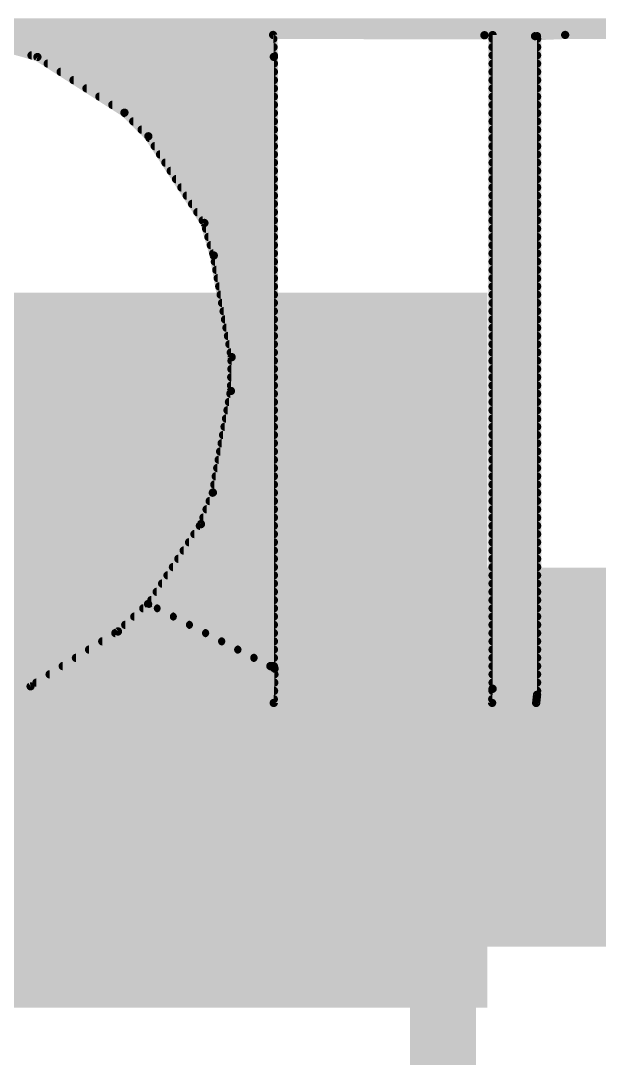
# Model space of a CAD drawing. Extents: x -23 to 84, y -20 to 26.
# Drawn here: x 11.213 to 12.102, y 12.922 to 14.519 of the extents above; entities that cross this region are included whole.
import ezdxf

# ---------------------------------------------------------------- set-up
doc = ezdxf.new("R2010")
doc.units = 0
for name, color, linetype in [('1', 12, 'CONTINUOUS'), ('22', 40, 'CONTINUOUS'), ('51', 53, 'CONTINUOUS')]:
    doc.layers.add(name, color=color, linetype=linetype)

# ---------------------------------------------------------------- blocks, each defined once
blk = doc.blocks.new('RECT')
blk.add_solid([(-0.5, -0.5), (0.5, -0.5), (-0.5, 0.5), (0.5, 0.5)])

msp = doc.modelspace()

# ---------------------------------------------------------------- linework, layer by layer
at = {"layer": '1', "const_width": 0.254}
for points in [[(12.4968, 13.8802), (12.1666, 13.55)], [(11.43, 13.55), (10.7814, 13.55)], [(11.43, 13.55), (12.1666, 13.55)]]:
    msp.add_lwpolyline(points, dxfattribs=at)
at = {"layer": '1', "const_width": 0.127}
for points in [[(11.43, 13.6135, 1), (11.43, 13.4865)], [(11.43, 13.4865, 1), (11.43, 13.6135)], [(12.1217, 13.5949, 1), (12.2115, 13.5051)]]:
    msp.add_lwpolyline(points, format="xyb", dxfattribs=at)
at = {"layer": '22', "const_width": 0.0127}
for points in [[(10.4256, 14.5161), (15.5783, 14.5161)], [(11.0359, 14.5034), (14.8398, 14.5034)], [(11.1088, 14.4907), (11.601, 14.4907)], [(11.9257, 14.4963), (11.6008, 14.4968)], [(11.6008, 14.4968), (11.6019, 14.463)], [(12.0035, 14.4949), (11.9257, 14.4963)], [(11.9382, 13.4906), (11.9382, 14.4965)], [(11.9382, 14.4965), (12.0066, 14.4948)], [(11.9382, 14.4907), (12.0066, 14.4907)], [(12.0498, 14.4968), (12.0035, 14.4949)], [(12.0066, 14.4948), (12.0066, 13.4813)], [(12.3144, 14.4968), (12.0498, 14.4968)], [(11.1817, 14.478), (11.6014, 14.478)], [(11.2384, 14.4628), (11.1882, 14.4769)], [(11.9382, 14.478), (12.0066, 14.478)], [(11.2294, 14.4653), (11.6018, 14.4653)], [(11.3722, 14.3772), (11.2384, 14.4628)], [(11.6019, 14.463), (11.6019, 13.5228)], [(11.9382, 14.4653), (12.0066, 14.4653)], [(11.2543, 14.4526), (11.6019, 14.4526)], [(11.9382, 14.4526), (12.0066, 14.4526)], [(11.2742, 14.4399), (11.6019, 14.4399)], [(11.294, 14.4272), (11.6019, 14.4272)], [(11.9382, 14.4399), (12.0066, 14.4399)], [(11.9382, 14.4272), (12.0066, 14.4272)], [(11.3139, 14.4145), (11.6019, 14.4145)], [(11.9382, 14.4145), (12.0066, 14.4145)], [(11.3337, 14.4018), (11.6019, 14.4018)], [(11.9382, 14.4018), (12.0066, 14.4018)], [(11.3536, 14.3891), (11.6019, 14.3891)], [(11.9382, 14.3891), (12.0066, 14.3891)], [(11.409, 14.3408), (11.3722, 14.3772)], [(11.373, 14.3764), (11.6019, 14.3764)], [(11.3858, 14.3637), (11.6019, 14.3637)], [(11.9382, 14.3764), (12.0066, 14.3764)], [(11.9382, 14.3637), (12.0066, 14.3637)], [(11.3987, 14.351), (11.6019, 14.351)], [(11.9382, 14.351), (12.0066, 14.351)], [(11.4951, 14.2074), (11.409, 14.3408)], [(11.4106, 14.3383), (11.6019, 14.3383)], [(11.9382, 14.3383), (12.0066, 14.3383)], [(11.4188, 14.3256), (11.6019, 14.3256)], [(11.9382, 14.3256), (12.0066, 14.3256)], [(11.427, 14.3129), (11.6019, 14.3129)], [(11.4352, 14.3002), (11.6019, 14.3002)], [(11.9382, 14.3129), (12.0066, 14.3129)], [(11.9382, 14.3002), (12.0066, 14.3002)], [(11.4434, 14.2875), (11.6019, 14.2875)], [(11.9382, 14.2875), (12.0066, 14.2875)], [(11.4516, 14.2748), (11.6019, 14.2748)], [(11.9382, 14.2748), (12.0066, 14.2748)], [(11.4598, 14.2621), (11.6019, 14.2621)], [(11.9382, 14.2621), (12.0066, 14.2621)], [(11.468, 14.2494), (11.6019, 14.2494)], [(11.4762, 14.2367), (11.6019, 14.2367)], [(11.9382, 14.2494), (12.0066, 14.2494)], [(11.9382, 14.2367), (12.0066, 14.2367)], [(11.4844, 14.224), (11.6019, 14.224)], [(11.9382, 14.224), (12.0066, 14.224)], [(11.4926, 14.2113), (11.6019, 14.2113)], [(11.5096, 14.1574), (11.4951, 14.2074)], [(11.9382, 14.2113), (12.0066, 14.2113)], [(11.4977, 14.1986), (11.6019, 14.1986)], [(11.9382, 14.1986), (12.0066, 14.1986)], [(11.5014, 14.1859), (11.6019, 14.1859)], [(11.505, 14.1732), (11.6019, 14.1732)], [(11.9382, 14.1859), (12.0066, 14.1859)], [(11.9382, 14.1732), (12.0066, 14.1732)], [(11.5087, 14.1605), (11.6019, 14.1605)], [(11.5371, 14.001), (11.5096, 14.1574)], [(11.9382, 14.1605), (12.0066, 14.1605)], [(11.5113, 14.1478), (11.6019, 14.1478)], [(11.9382, 14.1478), (12.0066, 14.1478)], [(11.5135, 14.1351), (11.6019, 14.1351)], [(11.9382, 14.1351), (12.0066, 14.1351)], [(11.5157, 14.1224), (11.6019, 14.1224)], [(11.518, 14.1097), (11.6019, 14.1097)], [(11.9382, 14.1224), (12.0066, 14.1224)], [(11.9382, 14.1097), (12.0066, 14.1097)], [(11.5202, 14.097), (11.6019, 14.097)], [(11.9382, 14.097), (12.0066, 14.097)], [(11.5224, 14.0843), (11.6019, 14.0843)], [(11.9382, 14.0843), (12.0066, 14.0843)], [(11.5247, 14.0716), (11.6019, 14.0716)], [(11.5269, 14.0589), (11.6019, 14.0589)], [(11.9382, 14.0716), (12.0066, 14.0716)], [(11.9382, 14.0589), (12.0066, 14.0589)], [(11.5291, 14.0462), (11.6019, 14.0462)], [(11.9382, 14.0462), (12.0066, 14.0462)], [(11.5314, 14.0335), (11.6019, 14.0335)], [(11.9382, 14.0335), (12.0066, 14.0335)], [(11.5336, 14.0208), (11.6019, 14.0208)], [(11.9382, 14.0208), (12.0066, 14.0208)], [(11.5358, 14.0081), (11.6019, 14.0081)], [(11.5359, 13.9489), (11.5371, 14.001)], [(11.5369, 13.9954), (11.6019, 13.9954)], [(11.9382, 14.0081), (12.0066, 14.0081)], [(11.9382, 13.9954), (12.0066, 13.9954)], [(11.5367, 13.9827), (11.6019, 13.9827)], [(11.9382, 13.9827), (12.0066, 13.9827)], [(11.5364, 13.97), (11.6019, 13.97)], [(11.9382, 13.97), (12.0066, 13.97)], [(11.5082, 13.7925), (11.5359, 13.9489)], [(11.5361, 13.9573), (11.6019, 13.9573)], [(11.9382, 13.9573), (12.0066, 13.9573)], [(11.5329, 13.9319), (11.6019, 13.9319)], [(11.5352, 13.9446), (11.6019, 13.9446)], [(11.9382, 13.9446), (12.0066, 13.9446)], [(11.9382, 13.9319), (12.0066, 13.9319)], [(11.5307, 13.9192), (11.6019, 13.9192)], [(11.9382, 13.9192), (12.0066, 13.9192)], [(11.5284, 13.9065), (11.6019, 13.9065)], [(11.9382, 13.9065), (12.0066, 13.9065)], [(11.5262, 13.8938), (11.6019, 13.8938)], [(11.9382, 13.8938), (12.0066, 13.8938)], [(11.5217, 13.8684), (11.6019, 13.8684)], [(11.5239, 13.8811), (11.6019, 13.8811)], [(11.9382, 13.8811), (12.0066, 13.8811)], [(11.9382, 13.8684), (12.0066, 13.8684)], [(11.5194, 13.8557), (11.6019, 13.8557)], [(11.9382, 13.8557), (12.0066, 13.8557)], [(11.5172, 13.843), (11.6019, 13.843)], [(11.9382, 13.843), (12.0066, 13.843)], [(11.5149, 13.8303), (11.6019, 13.8303)], [(11.9382, 13.8303), (12.0066, 13.8303)], [(11.5104, 13.8049), (11.6019, 13.8049)], [(11.5126, 13.8176), (11.6019, 13.8176)], [(11.9382, 13.8176), (12.0066, 13.8176)], [(11.9382, 13.8049), (12.0066, 13.8049)], [(11.4899, 13.744), (11.5082, 13.7925)], [(11.5081, 13.7922), (11.6019, 13.7922)], [(11.9382, 13.7922), (12.0066, 13.7922)], [(11.5033, 13.7795), (11.6019, 13.7795)], [(11.9382, 13.7795), (12.0066, 13.7795)], [(11.4985, 13.7668), (11.6019, 13.7668)], [(11.9382, 13.7668), (12.0066, 13.7668)], [(11.4099, 13.6215), (11.4899, 13.744)], [(11.4882, 13.7414), (11.6019, 13.7414)], [(11.4937, 13.7541), (11.6019, 13.7541)], [(11.9382, 13.7541), (12.0066, 13.7541)], [(11.9382, 13.7414), (12.0066, 13.7414)], [(11.4799, 13.7287), (11.6019, 13.7287)], [(11.9382, 13.7287), (12.0066, 13.7287)], [(11.4716, 13.716), (11.6019, 13.716)], [(11.9382, 13.716), (12.0066, 13.716)], [(11.4633, 13.7033), (11.6019, 13.7033)], [(11.9382, 13.7033), (12.0066, 13.7033)], [(11.4468, 13.6779), (11.6019, 13.6779)], [(11.4551, 13.6906), (11.6019, 13.6906)], [(11.9382, 13.6906), (12.0066, 13.6906)], [(11.9382, 13.6779), (12.0066, 13.6779)], [(11.4385, 13.6652), (11.6019, 13.6652)], [(11.9382, 13.6652), (12.0066, 13.6652)], [(11.4302, 13.6525), (11.6019, 13.6525)], [(11.9382, 13.6525), (12.0066, 13.6525)], [(11.4219, 13.6398), (11.6019, 13.6398)], [(11.9382, 13.6398), (12.0066, 13.6398)], [(11.3623, 13.5788), (11.4085, 13.621)], [(11.4013, 13.6144), (11.4215, 13.6144)], [(11.4085, 13.621), (11.603, 13.5216)], [(11.6019, 13.5228), (11.4099, 13.6215)], [(11.4136, 13.6271), (11.6019, 13.6271)], [(11.4237, 13.6144), (11.6019, 13.6144)], [(11.9382, 13.6271), (12.0066, 13.6271)], [(11.9382, 13.6144), (12.0066, 13.6144)], [(11.3874, 13.6017), (11.4464, 13.6017)], [(11.4484, 13.6017), (11.6019, 13.6017)], [(11.9382, 13.6017), (12.0066, 13.6017)], [(11.3735, 13.589), (11.4712, 13.589)], [(11.4731, 13.589), (11.6019, 13.589)], [(11.9382, 13.589), (12.0066, 13.589)], [(11.2279, 13.4944), (11.3623, 13.5788)], [(11.3583, 13.5763), (11.4961, 13.5763)], [(11.4978, 13.5763), (11.6019, 13.5763)], [(11.9382, 13.5763), (12.0066, 13.5763)], [(11.3179, 13.5509), (11.5458, 13.5509)], [(11.3381, 13.5636), (11.5209, 13.5636)], [(11.5225, 13.5636), (11.6019, 13.5636)], [(11.5472, 13.5509), (11.6019, 13.5509)], [(11.9382, 13.5636), (12.0066, 13.5636)], [(11.9382, 13.5509), (12.0066, 13.5509)], [(11.2977, 13.5382), (11.5706, 13.5382)], [(11.5719, 13.5382), (11.6019, 13.5382)], [(11.9382, 13.5382), (12.0066, 13.5382)], [(11.2774, 13.5255), (11.5955, 13.5255)], [(11.5966, 13.5255), (11.6019, 13.5255)], [(11.603, 13.5216), (11.6017, 13.4689)], [(11.9382, 13.5255), (12.0066, 13.5255)], [(11.237, 13.5001), (11.6025, 13.5001)], [(11.2572, 13.5128), (11.6028, 13.5128)], [(11.9382, 13.5128), (12.0066, 13.5128)], [(11.9382, 13.5001), (12.0066, 13.5001)], [(11.0192, 13.4585), (11.2279, 13.4944)], [(11.1873, 13.4874), (11.6022, 13.4874)], [(11.9375, 13.4689), (11.9382, 13.4906)], [(11.9381, 13.4874), (12.0066, 13.4874)], [(11.1135, 13.4747), (11.6018, 13.4747)], [(11.6017, 13.4689), (11.9375, 13.4689)], [(11.9377, 13.4747), (12.0058, 13.4747)], [(12.0066, 13.4813), (12.0052, 13.4689)], [(12.0052, 13.4689), (12.3431, 13.4689)], [(11.0398, 13.462), (14.2466, 13.462)], [(10.4406, 13.4493), (14.2466, 13.4493)], [(10.4511, 13.4366), (14.2466, 13.4366)], [(10.4616, 13.4239), (14.2466, 13.4239)], [(10.4721, 13.4112), (14.2466, 13.4112)], [(10.4825, 13.3985), (14.2466, 13.3985)], [(10.4932, 13.3858), (14.2466, 13.3858)], [(10.5053, 13.3731), (14.2466, 13.3731)], [(10.5174, 13.3604), (14.2466, 13.3604)], [(10.5298, 13.3477), (14.2466, 13.3477)], [(10.5455, 13.335), (14.2466, 13.335)], [(10.5611, 13.3223), (14.2466, 13.3223)], [(10.5768, 13.3096), (14.2466, 13.3096)], [(10.5925, 13.2969), (14.2466, 13.2969)], [(10.6082, 13.2842), (14.2466, 13.2842)], [(10.6238, 13.2715), (14.2466, 13.2715)], [(10.6395, 13.2588), (14.2466, 13.2588)], [(10.657, 13.2461), (14.2466, 13.2461)], [(10.6804, 13.2334), (14.2466, 13.2334)], [(10.7038, 13.2207), (14.2466, 13.2207)], [(10.7272, 13.208), (14.2466, 13.208)], [(10.7506, 13.1953), (14.2466, 13.1953)], [(10.774, 13.1826), (14.2466, 13.1826)], [(10.8017, 13.1699), (14.2466, 13.1699)], [(10.8416, 13.1572), (14.2466, 13.1572)], [(10.8814, 13.1445), (14.2466, 13.1445)], [(10.9213, 13.1318), (14.2466, 13.1318)], [(10.9741, 13.1191), (14.246, 13.1191)], [(11.0879, 13.1064), (14.2453, 13.1064)], [(14.2449, 13.1003), (11.1521, 13.1003)]]:
    msp.add_lwpolyline(points, dxfattribs=at)
at = {"layer": '22', "const_width": 0.0064}
for points in [[(11.6039, 14.4969, 1), (11.5976, 14.4966)], [(11.6008, 14.4999, 1), (11.6008, 14.4936)], [(11.601, 14.4875, 1), (11.601, 14.4939)], [(11.9257, 14.4995, 1), (11.9256, 14.4931)], [(11.9257, 14.4931, 1), (11.9257, 14.4995)], [(11.9414, 14.4965, 1), (11.935, 14.4965)], [(11.9383, 14.4996, 1), (11.9381, 14.4933)], [(11.9382, 14.4939, 1), (11.9382, 14.4875)], [(12.0034, 14.498, 1), (12.0036, 14.4917)], [(12.0034, 14.4917, 1), (12.0036, 14.498)], [(12.0097, 14.4948, 1), (12.0034, 14.4948)], [(12.0065, 14.4917, 1), (12.0066, 14.498)], [(12.0066, 14.4875, 1), (12.0066, 14.4939)], [(12.0498, 14.4999, 1), (12.0498, 14.4936)], [(12.0499, 14.4936, 1), (12.0496, 14.4999)], [(11.6014, 14.4748, 1), (11.6014, 14.4812)], [(11.9382, 14.4812, 1), (11.9382, 14.4748)], [(12.0066, 14.4748, 1), (12.0066, 14.4812)], [(11.2294, 14.4685, 1), (11.2294, 14.4621)], [(11.2401, 14.4654, 1), (11.2367, 14.4601)], [(11.2376, 14.4597, 1), (11.2393, 14.4658)], [(11.6051, 14.463, 1), (11.5987, 14.463)], [(11.5987, 14.4629, 1), (11.6051, 14.4631)], [(11.6018, 14.4621, 1), (11.6018, 14.4685)], [(11.9382, 14.4685, 1), (11.9382, 14.4621)], [(12.0066, 14.4621, 1), (12.0066, 14.4685)], [(11.2543, 14.4558, 1), (11.2543, 14.4494)], [(11.6019, 14.4494, 1), (11.6019, 14.4558)], [(11.9382, 14.4558, 1), (11.9382, 14.4494)], [(12.0066, 14.4494, 1), (12.0066, 14.4558)], [(11.2742, 14.4431, 1), (11.2742, 14.4367)], [(11.294, 14.4304, 1), (11.294, 14.424)], [(11.6019, 14.4367, 1), (11.6019, 14.4431)], [(11.6019, 14.424, 1), (11.6019, 14.4304)], [(11.9382, 14.4431, 1), (11.9382, 14.4367)], [(11.9382, 14.4304, 1), (11.9382, 14.424)], [(12.0066, 14.4367, 1), (12.0066, 14.4431)], [(12.0066, 14.424, 1), (12.0066, 14.4304)], [(11.3139, 14.4177, 1), (11.3139, 14.4113)], [(11.6019, 14.4113, 1), (11.6019, 14.4177)], [(11.9382, 14.4177, 1), (11.9382, 14.4113)], [(12.0066, 14.4113, 1), (12.0066, 14.4177)], [(11.3337, 14.405, 1), (11.3337, 14.3986)], [(11.6019, 14.3986, 1), (11.6019, 14.405)], [(11.9382, 14.405, 1), (11.9382, 14.3986)], [(12.0066, 14.3986, 1), (12.0066, 14.405)], [(11.3536, 14.3923, 1), (11.3536, 14.3859)], [(11.6019, 14.3859, 1), (11.6019, 14.3923)], [(11.9382, 14.3923, 1), (11.9382, 14.3859)], [(12.0066, 14.3859, 1), (12.0066, 14.3923)], [(11.3744, 14.3794, 1), (11.37, 14.3749)], [(11.373, 14.3796, 1), (11.373, 14.3732)], [(11.3705, 14.3745, 1), (11.3739, 14.3799)], [(11.3858, 14.3669, 1), (11.3858, 14.3605)], [(11.6019, 14.3732, 1), (11.6019, 14.3796)], [(11.6019, 14.3605, 1), (11.6019, 14.3669)], [(11.9382, 14.3796, 1), (11.9382, 14.3732)], [(11.9382, 14.3669, 1), (11.9382, 14.3605)], [(12.0066, 14.3732, 1), (12.0066, 14.3796)], [(12.0066, 14.3605, 1), (12.0066, 14.3669)], [(11.3987, 14.3542, 1), (11.3987, 14.3478)], [(11.6019, 14.3478, 1), (11.6019, 14.3542)], [(11.9382, 14.3542, 1), (11.9382, 14.3478)], [(12.0066, 14.3478, 1), (12.0066, 14.3542)], [(11.4116, 14.3425, 1), (11.4063, 14.3391)], [(11.4067, 14.3386, 1), (11.4112, 14.3431)], [(11.4106, 14.3415, 1), (11.4106, 14.3351)], [(11.6019, 14.3351, 1), (11.6019, 14.3415)], [(11.9382, 14.3415, 1), (11.9382, 14.3351)], [(12.0066, 14.3351, 1), (12.0066, 14.3415)], [(11.4188, 14.3288, 1), (11.4188, 14.3224)], [(11.6019, 14.3224, 1), (11.6019, 14.3288)], [(11.9382, 14.3288, 1), (11.9382, 14.3224)], [(12.0066, 14.3224, 1), (12.0066, 14.3288)], [(11.427, 14.3161, 1), (11.427, 14.3097)], [(11.4352, 14.3034, 1), (11.4352, 14.297)], [(11.6019, 14.3097, 1), (11.6019, 14.3161)], [(11.6019, 14.297, 1), (11.6019, 14.3034)], [(11.9382, 14.3161, 1), (11.9382, 14.3097)], [(11.9382, 14.3034, 1), (11.9382, 14.297)], [(12.0066, 14.3097, 1), (12.0066, 14.3161)], [(12.0066, 14.297, 1), (12.0066, 14.3034)], [(11.4434, 14.2907, 1), (11.4434, 14.2843)], [(11.6019, 14.2843, 1), (11.6019, 14.2907)], [(11.9382, 14.2907, 1), (11.9382, 14.2843)], [(12.0066, 14.2843, 1), (12.0066, 14.2907)], [(11.4516, 14.278, 1), (11.4516, 14.2716)], [(11.6019, 14.2716, 1), (11.6019, 14.278)], [(11.9382, 14.278, 1), (11.9382, 14.2716)], [(12.0066, 14.2716, 1), (12.0066, 14.278)], [(11.4598, 14.2653, 1), (11.4598, 14.2589)], [(11.6019, 14.2589, 1), (11.6019, 14.2653)], [(11.9382, 14.2653, 1), (11.9382, 14.2589)], [(12.0066, 14.2589, 1), (12.0066, 14.2653)], [(11.468, 14.2526, 1), (11.468, 14.2462)], [(11.4762, 14.2399, 1), (11.4762, 14.2335)], [(11.6019, 14.2462, 1), (11.6019, 14.2526)], [(11.6019, 14.2335, 1), (11.6019, 14.2399)], [(11.9382, 14.2526, 1), (11.9382, 14.2462)], [(11.9382, 14.2399, 1), (11.9382, 14.2335)], [(12.0066, 14.2462, 1), (12.0066, 14.2526)], [(12.0066, 14.2335, 1), (12.0066, 14.2399)], [(11.4844, 14.2272, 1), (11.4844, 14.2208)], [(11.6019, 14.2208, 1), (11.6019, 14.2272)], [(11.9382, 14.2272, 1), (11.9382, 14.2208)], [(12.0066, 14.2208, 1), (12.0066, 14.2272)], [(11.4926, 14.2145, 1), (11.4926, 14.2081)], [(11.4982, 14.2083, 1), (11.4921, 14.2066)], [(11.4925, 14.2057, 1), (11.4978, 14.2092)], [(11.6019, 14.2081, 1), (11.6019, 14.2145)], [(11.9382, 14.2145, 1), (11.9382, 14.2081)], [(12.0066, 14.2081, 1), (12.0066, 14.2145)], [(11.4977, 14.2018, 1), (11.4977, 14.1954)], [(11.6019, 14.1954, 1), (11.6019, 14.2018)], [(11.9382, 14.2018, 1), (11.9382, 14.1954)], [(12.0066, 14.1954, 1), (12.0066, 14.2018)], [(11.5014, 14.1891, 1), (11.5014, 14.1827)], [(11.505, 14.1764, 1), (11.505, 14.17)], [(11.6019, 14.1827, 1), (11.6019, 14.1891)], [(11.6019, 14.17, 1), (11.6019, 14.1764)], [(11.9382, 14.1891, 1), (11.9382, 14.1827)], [(11.9382, 14.1764, 1), (11.9382, 14.17)], [(12.0066, 14.1827, 1), (12.0066, 14.1891)], [(12.0066, 14.17, 1), (12.0066, 14.1764)], [(11.5087, 14.1637, 1), (11.5087, 14.1573)], [(11.5127, 14.1579, 1), (11.5064, 14.1568)], [(11.5065, 14.1565, 1), (11.5126, 14.1583)], [(11.6019, 14.1573, 1), (11.6019, 14.1637)], [(11.9382, 14.1637, 1), (11.9382, 14.1573)], [(12.0066, 14.1573, 1), (12.0066, 14.1637)], [(11.5113, 14.151, 1), (11.5113, 14.1446)], [(11.6019, 14.1446, 1), (11.6019, 14.151)], [(11.9382, 14.151, 1), (11.9382, 14.1446)], [(12.0066, 14.1446, 1), (12.0066, 14.151)], [(11.5135, 14.1383, 1), (11.5135, 14.1319)], [(11.6019, 14.1319, 1), (11.6019, 14.1383)], [(11.9382, 14.1383, 1), (11.9382, 14.1319)], [(12.0066, 14.1319, 1), (12.0066, 14.1383)], [(11.5157, 14.1256, 1), (11.5157, 14.1192)], [(11.518, 14.1129, 1), (11.518, 14.1065)], [(11.6019, 14.1192, 1), (11.6019, 14.1256)], [(11.6019, 14.1065, 1), (11.6019, 14.1129)], [(11.9382, 14.1256, 1), (11.9382, 14.1192)], [(11.9382, 14.1129, 1), (11.9382, 14.1065)], [(12.0066, 14.1192, 1), (12.0066, 14.1256)], [(12.0066, 14.1065, 1), (12.0066, 14.1129)], [(11.5202, 14.1002, 1), (11.5202, 14.0938)], [(11.6019, 14.0938, 1), (11.6019, 14.1002)], [(11.9382, 14.1002, 1), (11.9382, 14.0938)], [(12.0066, 14.0938, 1), (12.0066, 14.1002)], [(11.5224, 14.0875, 1), (11.5224, 14.0811)], [(11.6019, 14.0811, 1), (11.6019, 14.0875)], [(11.9382, 14.0875, 1), (11.9382, 14.0811)], [(12.0066, 14.0811, 1), (12.0066, 14.0875)], [(11.5247, 14.0748, 1), (11.5247, 14.0684)], [(11.5269, 14.0621, 1), (11.5269, 14.0557)], [(11.6019, 14.0684, 1), (11.6019, 14.0748)], [(11.6019, 14.0557, 1), (11.6019, 14.0621)], [(11.9382, 14.0748, 1), (11.9382, 14.0684)], [(11.9382, 14.0621, 1), (11.9382, 14.0557)], [(12.0066, 14.0684, 1), (12.0066, 14.0748)], [(12.0066, 14.0557, 1), (12.0066, 14.0621)], [(11.5291, 14.0494, 1), (11.5291, 14.043)], [(11.6019, 14.043, 1), (11.6019, 14.0494)], [(11.9382, 14.0494, 1), (11.9382, 14.043)], [(12.0066, 14.043, 1), (12.0066, 14.0494)], [(11.5314, 14.0367, 1), (11.5314, 14.0303)], [(11.6019, 14.0303, 1), (11.6019, 14.0367)], [(11.9382, 14.0367, 1), (11.9382, 14.0303)], [(12.0066, 14.0303, 1), (12.0066, 14.0367)], [(11.5336, 14.024, 1), (11.5336, 14.0176)], [(11.6019, 14.0176, 1), (11.6019, 14.024)], [(11.9382, 14.024, 1), (11.9382, 14.0176)], [(12.0066, 14.0176, 1), (12.0066, 14.024)], [(11.5358, 14.0113, 1), (11.5358, 14.0049)], [(11.5369, 13.9986, 1), (11.5369, 13.9922)], [(11.5402, 14.0009, 1), (11.5339, 14.0011)], [(11.5339, 14.0004, 1), (11.5402, 14.0015)], [(11.6019, 14.0049, 1), (11.6019, 14.0113)], [(11.6019, 13.9922, 1), (11.6019, 13.9986)], [(11.9382, 14.0113, 1), (11.9382, 14.0049)], [(11.9382, 13.9986, 1), (11.9382, 13.9922)], [(12.0066, 14.0049, 1), (12.0066, 14.0113)], [(12.0066, 13.9922, 1), (12.0066, 13.9986)], [(11.5367, 13.9859, 1), (11.5367, 13.9795)], [(11.6019, 13.9795, 1), (11.6019, 13.9859)], [(11.9382, 13.9859, 1), (11.9382, 13.9795)], [(12.0066, 13.9795, 1), (12.0066, 13.9859)], [(11.5364, 13.9732, 1), (11.5364, 13.9668)], [(11.6019, 13.9668, 1), (11.6019, 13.9732)], [(11.9382, 13.9732, 1), (11.9382, 13.9668)], [(12.0066, 13.9668, 1), (12.0066, 13.9732)], [(11.5391, 13.9483, 1), (11.5328, 13.9494)], [(11.5361, 13.9605, 1), (11.5361, 13.9541)], [(11.6019, 13.9541, 1), (11.6019, 13.9605)], [(11.9382, 13.9605, 1), (11.9382, 13.9541)], [(12.0066, 13.9541, 1), (12.0066, 13.9605)], [(11.5329, 13.9351, 1), (11.5329, 13.9287)], [(11.5352, 13.9478, 1), (11.5352, 13.9414)], [(11.5328, 13.9489, 1), (11.5391, 13.9488)], [(11.6019, 13.9414, 1), (11.6019, 13.9478)], [(11.6019, 13.9287, 1), (11.6019, 13.9351)], [(11.9382, 13.9478, 1), (11.9382, 13.9414)], [(11.9382, 13.9351, 1), (11.9382, 13.9287)], [(12.0066, 13.9414, 1), (12.0066, 13.9478)], [(12.0066, 13.9287, 1), (12.0066, 13.9351)], [(11.5307, 13.9224, 1), (11.5307, 13.916)], [(11.6019, 13.916, 1), (11.6019, 13.9224)], [(11.9382, 13.9224, 1), (11.9382, 13.916)], [(12.0066, 13.916, 1), (12.0066, 13.9224)], [(11.5284, 13.9097, 1), (11.5284, 13.9033)], [(11.6019, 13.9033, 1), (11.6019, 13.9097)], [(11.9382, 13.9097, 1), (11.9382, 13.9033)], [(12.0066, 13.9033, 1), (12.0066, 13.9097)], [(11.5262, 13.897, 1), (11.5262, 13.8906)], [(11.6019, 13.8906, 1), (11.6019, 13.897)], [(11.9382, 13.897, 1), (11.9382, 13.8906)], [(12.0066, 13.8906, 1), (12.0066, 13.897)], [(11.5217, 13.8716, 1), (11.5217, 13.8652)], [(11.5239, 13.8843, 1), (11.5239, 13.8779)], [(11.6019, 13.8779, 1), (11.6019, 13.8843)], [(11.6019, 13.8652, 1), (11.6019, 13.8716)], [(11.9382, 13.8843, 1), (11.9382, 13.8779)], [(11.9382, 13.8716, 1), (11.9382, 13.8652)], [(12.0066, 13.8779, 1), (12.0066, 13.8843)], [(12.0066, 13.8652, 1), (12.0066, 13.8716)], [(11.5194, 13.8589, 1), (11.5194, 13.8525)], [(11.6019, 13.8525, 1), (11.6019, 13.8589)], [(11.9382, 13.8589, 1), (11.9382, 13.8525)], [(12.0066, 13.8525, 1), (12.0066, 13.8589)], [(11.5172, 13.8462, 1), (11.5172, 13.8398)], [(11.6019, 13.8398, 1), (11.6019, 13.8462)], [(11.9382, 13.8462, 1), (11.9382, 13.8398)], [(12.0066, 13.8398, 1), (12.0066, 13.8462)], [(11.5149, 13.8335, 1), (11.5149, 13.8271)], [(11.6019, 13.8271, 1), (11.6019, 13.8335)], [(11.9382, 13.8335, 1), (11.9382, 13.8271)], [(12.0066, 13.8271, 1), (12.0066, 13.8335)], [(11.5104, 13.8081, 1), (11.5104, 13.8017)], [(11.5126, 13.8208, 1), (11.5126, 13.8144)], [(11.6019, 13.8144, 1), (11.6019, 13.8208)], [(11.6019, 13.8017, 1), (11.6019, 13.8081)], [(11.9382, 13.8208, 1), (11.9382, 13.8144)], [(11.9382, 13.8081, 1), (11.9382, 13.8017)], [(12.0066, 13.8144, 1), (12.0066, 13.8208)], [(12.0066, 13.8017, 1), (12.0066, 13.8081)], [(11.5081, 13.7954, 1), (11.5081, 13.789)], [(11.5051, 13.7931, 1), (11.5113, 13.792)], [(11.5112, 13.7914, 1), (11.5052, 13.7936)], [(11.6019, 13.789, 1), (11.6019, 13.7954)], [(11.9382, 13.7954, 1), (11.9382, 13.789)], [(12.0066, 13.789, 1), (12.0066, 13.7954)], [(11.5033, 13.7827, 1), (11.5033, 13.7763)], [(11.6019, 13.7763, 1), (11.6019, 13.7827)], [(11.9382, 13.7827, 1), (11.9382, 13.7763)], [(12.0066, 13.7763, 1), (12.0066, 13.7827)], [(11.4985, 13.77, 1), (11.4985, 13.7636)], [(11.6019, 13.7636, 1), (11.6019, 13.77)], [(11.9382, 13.77, 1), (11.9382, 13.7636)], [(12.0066, 13.7636, 1), (12.0066, 13.77)], [(11.4882, 13.7446, 1), (11.4882, 13.7382)], [(11.4869, 13.7451, 1), (11.4929, 13.7429)], [(11.4926, 13.7422, 1), (11.4872, 13.7457)], [(11.4937, 13.7573, 1), (11.4937, 13.7509)], [(11.6019, 13.7509, 1), (11.6019, 13.7573)], [(11.6019, 13.7382, 1), (11.6019, 13.7446)], [(11.9382, 13.7573, 1), (11.9382, 13.7509)], [(11.9382, 13.7446, 1), (11.9382, 13.7382)], [(12.0066, 13.7509, 1), (12.0066, 13.7573)], [(12.0066, 13.7382, 1), (12.0066, 13.7446)], [(11.4799, 13.7319, 1), (11.4799, 13.7255)], [(11.6019, 13.7255, 1), (11.6019, 13.7319)], [(11.9382, 13.7319, 1), (11.9382, 13.7255)], [(12.0066, 13.7255, 1), (12.0066, 13.7319)], [(11.4716, 13.7192, 1), (11.4716, 13.7128)], [(11.6019, 13.7128, 1), (11.6019, 13.7192)], [(11.9382, 13.7192, 1), (11.9382, 13.7128)], [(12.0066, 13.7128, 1), (12.0066, 13.7192)], [(11.4633, 13.7065, 1), (11.4633, 13.7001)], [(11.6019, 13.7001, 1), (11.6019, 13.7065)], [(11.9382, 13.7065, 1), (11.9382, 13.7001)], [(12.0066, 13.7001, 1), (12.0066, 13.7065)], [(11.4468, 13.6811, 1), (11.4468, 13.6747)], [(11.4551, 13.6938, 1), (11.4551, 13.6874)], [(11.6019, 13.6874, 1), (11.6019, 13.6938)], [(11.6019, 13.6747, 1), (11.6019, 13.6811)], [(11.9382, 13.6938, 1), (11.9382, 13.6874)], [(11.9382, 13.6811, 1), (11.9382, 13.6747)], [(12.0066, 13.6874, 1), (12.0066, 13.6938)], [(12.0066, 13.6747, 1), (12.0066, 13.6811)], [(11.4385, 13.6684, 1), (11.4385, 13.662)], [(11.6019, 13.662, 1), (11.6019, 13.6684)], [(11.9382, 13.6684, 1), (11.9382, 13.662)], [(12.0066, 13.662, 1), (12.0066, 13.6684)], [(11.4302, 13.6557, 1), (11.4302, 13.6493)], [(11.6019, 13.6493, 1), (11.6019, 13.6557)], [(11.9382, 13.6557, 1), (11.9382, 13.6493)], [(12.0066, 13.6493, 1), (12.0066, 13.6557)], [(11.4219, 13.643, 1), (11.4219, 13.6366)], [(11.6019, 13.6366, 1), (11.6019, 13.643)], [(11.9382, 13.643, 1), (11.9382, 13.6366)], [(12.0066, 13.6366, 1), (12.0066, 13.643)], [(11.4013, 13.6176, 1), (11.4013, 13.6112)], [(11.41, 13.6239, 1), (11.4071, 13.6182)], [(11.4107, 13.6187, 1), (11.4064, 13.6234)], [(11.4114, 13.6243, 1), (11.4085, 13.6186)], [(11.4073, 13.6232, 1), (11.4126, 13.6197)], [(11.4136, 13.6303, 1), (11.4136, 13.6239)], [(11.4237, 13.6176, 1), (11.4237, 13.6112)], [(11.4215, 13.6112, 1), (11.4215, 13.6176)], [(11.6019, 13.6239, 1), (11.6019, 13.6303)], [(11.6019, 13.6112, 1), (11.6019, 13.6176)], [(11.9382, 13.6303, 1), (11.9382, 13.6239)], [(11.9382, 13.6176, 1), (11.9382, 13.6112)], [(12.0066, 13.6239, 1), (12.0066, 13.6303)], [(12.0066, 13.6112, 1), (12.0066, 13.6176)], [(11.3874, 13.6049, 1), (11.3874, 13.5985)], [(11.4484, 13.6049, 1), (11.4484, 13.5985)], [(11.4464, 13.5985, 1), (11.4464, 13.6049)], [(11.6019, 13.5985, 1), (11.6019, 13.6049)], [(11.9382, 13.6049, 1), (11.9382, 13.5985)], [(12.0066, 13.5985, 1), (12.0066, 13.6049)], [(11.3735, 13.5922, 1), (11.3735, 13.5858)], [(11.4731, 13.5922, 1), (11.4731, 13.5858)], [(11.4712, 13.5858, 1), (11.4712, 13.5922)], [(11.6019, 13.5858, 1), (11.6019, 13.5922)], [(11.9382, 13.5922, 1), (11.9382, 13.5858)], [(12.0066, 13.5858, 1), (12.0066, 13.5922)], [(11.3583, 13.5795, 1), (11.3583, 13.5731)], [(11.3601, 13.5811, 1), (11.3644, 13.5764)], [(11.364, 13.5761, 1), (11.3606, 13.5815)], [(11.4978, 13.5795, 1), (11.4978, 13.5731)], [(11.4961, 13.5731, 1), (11.4961, 13.5795)], [(11.6019, 13.5731, 1), (11.6019, 13.5795)], [(11.9382, 13.5795, 1), (11.9382, 13.5731)], [(12.0066, 13.5731, 1), (12.0066, 13.5795)], [(11.3179, 13.5541, 1), (11.3179, 13.5477)], [(11.3381, 13.5668, 1), (11.3381, 13.5604)], [(11.5225, 13.5668, 1), (11.5225, 13.5604)], [(11.5209, 13.5604, 1), (11.5209, 13.5668)], [(11.5472, 13.5541, 1), (11.5472, 13.5477)], [(11.5458, 13.5477, 1), (11.5458, 13.5541)], [(11.6019, 13.5604, 1), (11.6019, 13.5668)], [(11.6019, 13.5477, 1), (11.6019, 13.5541)], [(11.9382, 13.5668, 1), (11.9382, 13.5604)], [(11.9382, 13.5541, 1), (11.9382, 13.5477)], [(12.0066, 13.5604, 1), (12.0066, 13.5668)], [(12.0066, 13.5477, 1), (12.0066, 13.5541)], [(11.2977, 13.5414, 1), (11.2977, 13.535)], [(11.5719, 13.5414, 1), (11.5719, 13.535)], [(11.5706, 13.535, 1), (11.5706, 13.5414)], [(11.6019, 13.535, 1), (11.6019, 13.5414)], [(11.9382, 13.5414, 1), (11.9382, 13.535)], [(12.0066, 13.535, 1), (12.0066, 13.5414)], [(11.2774, 13.5287, 1), (11.2774, 13.5223)], [(11.5966, 13.5287, 1), (11.5966, 13.5223)], [(11.5955, 13.5223, 1), (11.5955, 13.5287)], [(11.5987, 13.5228, 1), (11.6051, 13.5228)], [(11.6062, 13.5216, 1), (11.5998, 13.5217)], [(11.6004, 13.5199, 1), (11.6033, 13.5256)], [(11.6016, 13.5188, 1), (11.6045, 13.5245)], [(11.6019, 13.5223, 1), (11.6019, 13.5287)], [(11.9382, 13.5287, 1), (11.9382, 13.5223)], [(12.0066, 13.5223, 1), (12.0066, 13.5287)], [(11.237, 13.5033, 1), (11.237, 13.4969)], [(11.2572, 13.516, 1), (11.2572, 13.5096)], [(11.6025, 13.4969, 1), (11.6025, 13.5033)], [(11.6028, 13.5096, 1), (11.6028, 13.516)], [(11.9382, 13.516, 1), (11.9382, 13.5096)], [(11.9382, 13.5033, 1), (11.9382, 13.4969)], [(12.0066, 13.5096, 1), (12.0066, 13.516)], [(12.0066, 13.4969, 1), (12.0066, 13.5033)], [(11.2262, 13.4971, 1), (11.2296, 13.4917)], [(11.2284, 13.4913, 1), (11.2273, 13.4975)], [(11.6022, 13.4842, 1), (11.6022, 13.4906)], [(11.9381, 13.4906, 1), (11.9381, 13.4842)], [(11.9414, 13.4905, 1), (11.935, 13.4907)], [(11.935, 13.4906, 1), (11.9414, 13.4906)], [(12.0066, 13.4842, 1), (12.0066, 13.4906)], [(11.6017, 13.472, 1), (11.6017, 13.4657)], [(11.6018, 13.4715, 1), (11.6018, 13.4779)], [(11.9377, 13.4779, 1), (11.9377, 13.4715)], [(11.9375, 13.4657, 1), (11.9375, 13.472)], [(12.0052, 13.472, 1), (12.0052, 13.4657)], [(12.0097, 13.481, 1), (12.0034, 13.4817)], [(12.0034, 13.4813, 1), (12.0097, 13.4813)], [(12.0058, 13.4715, 1), (12.0058, 13.4779)], [(11.5985, 13.4689, 1), (11.6049, 13.4688)], [(11.9343, 13.469, 1), (11.9406, 13.4688)], [(12.002, 13.4692, 1), (12.0084, 13.4685)]]:
    msp.add_lwpolyline(points, format="xyb", dxfattribs=at)
at = {"layer": '51', "const_width": 0.1016}
msp.add_lwpolyline([(11.862, 13.056), (11.862, 12.344)], dxfattribs=at)
at = {"layer": '51', "const_width": 0.0508}
msp.add_lwpolyline([(11.8874, 13.056, 1), (11.8366, 13.056)], format="xyb", dxfattribs=at)

# ---------------------------------------------------------------- block references
at = {"layer": '1', "xscale": 1.1, "rotation": 270}
msp.add_blockref('RECT', (11.43, 13.55), dxfattribs=at)
at = {"layer": '51', "xscale": 0.5001, "yscale": 0.95, "rotation": 270}
msp.add_blockref('RECT', (11.4351, 13.2881), dxfattribs=at)

doc.saveas('drawing.dxf')
